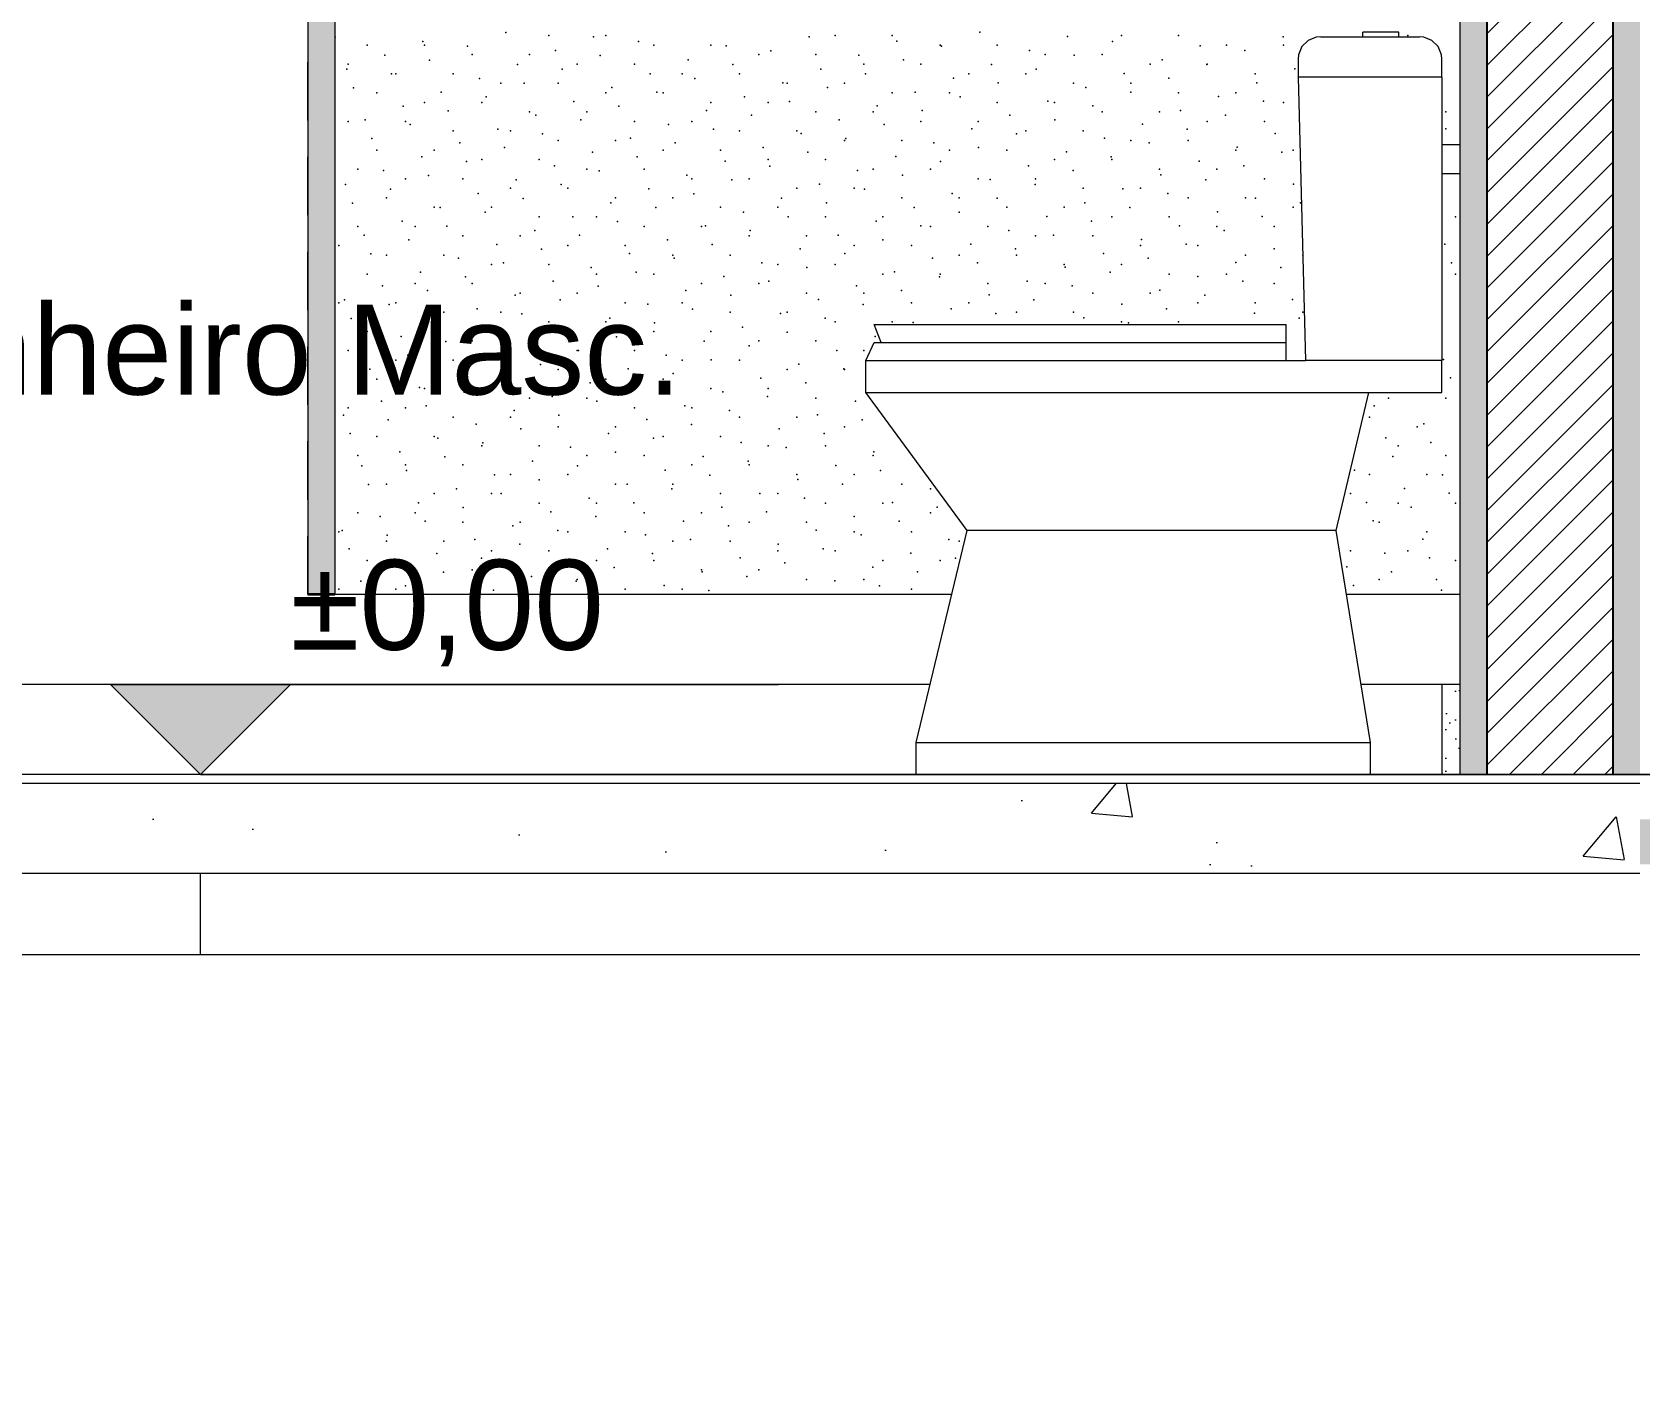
# Model space of a CAD drawing. Header units: metres. Extents: x -1783 to 21505, y -57 to 13660.
# Drawn here: x 17867.5 to 18046.1, y 7243.5 to 7394.4 of the extents above; entities that cross this region are included whole.
import ezdxf

# ---------------------------------------------------------------- set-up
doc = ezdxf.new("R2010")
doc.units = ezdxf.units.M
doc.header["$MEASUREMENT"] = 0
for name, color, linetype, lineweight in [('01_A Corte AA_1_0_Caneta_No__1', 7, 'Continuous', 35), ('01_A Corte AA_1_LAJES.EST_Caneta_No__241', 7, 'Continuous', 13), ('01_A Corte AA_1_LAJES.EST_Caneta_No__4', 7, 'Continuous', 20), ('01_A Corte AA_1_LAJES.EST_Caneta_No__7', 7, 'Continuous', 13), ('01_A Corte AA_1_PAREDE CONSTRUIR_Caneta_No__241', 7, 'Continuous', 13), ('01_A Corte AA_1_PAREDE CONSTRUIR_Caneta_No__3', 7, 'Continuous', 25), ('01_A Corte AA_1_PAREDE.ARQ_Caneta_No__1', 7, 'Continuous', 35), ('01_A Corte AA_1_PAREDE.ARQ_Caneta_No__241', 7, 'Continuous', 13), ('01_A Corte AA_1_PISO - Rodapé_Caneta_No__11', 7, 'Continuous', 5)]:
    doc.layers.add(name, color=color, linetype=linetype, lineweight=lineweight)
for name, color, linetype, lineweight, true_color in [('01_A Corte AA_1_LAJES.EST_Caneta_No__16', 7, 'Continuous', 0, 0xc9c9c9), ('01_A Corte AA_1_LAJES.EST_Caneta_No__254', 7, 'Continuous', 0, 0xd1c9ad), ('01_A Corte AA_1_LAJES.EST_Caneta_No__95', 7, 'Continuous', 0, 0xaeaeae), ('01_A Corte AA_1_LAJES.EST_Caneta_No__97', 7, 'Continuous', 5, 0x6b6b6b), ('01_A Corte AA_1_LOUCAS-METAIS.ARQ_Caneta_No__13', 7, 'Continuous', 0, 0xaaaaaa), ('01_A Corte AA_1_PAREDE.ARQ_Caneta_No__97', 7, 'Continuous', 5, 0x6b6b6b), ('01_A Corte AA_1_PISO - Rodapé_Caneta_No__97', 7, 'Continuous', 5, 0x6b6b6b)]:
    doc.layers.add(name, color=color, linetype=linetype, lineweight=lineweight, true_color=true_color)
for name, color, linetype in [('01_A Corte AA_1_PAREDE CONSTRUIR', 7, 'Continuous'), ('cotas', 7, 'Continuous'), ('COTAS EXECUTIVO.EXEC', 7, 'Continuous')]:
    doc.layers.add(name, color=color, linetype=linetype)
doc.styles.add('GENERATED_STYLE_1', font='arial.ttf')
pattern_1 = [(45, (22447.5286, 7316.9294), (-1.5909903, 1.5909903), [0, -1.5, 0, -2.25]), (110, (22452.5286, 7316.9294), (2.1143084, 0.7695453), [0, -1.1, 0, -1.9])]

msp = doc.modelspace()

# ---------------------------------------------------------------- hatches: boundary and pattern name
at = {"layer": '01_A Corte AA_1_LAJES.EST_Caneta_No__254', "linetype": 'Continuous', "lineweight": 0, "true_color": 0xd1c9ad}
h = msp.add_hatch(dxfattribs=at)
h.set_pattern_fill('HAIE_OD_0001', color=9, scale=100, style=0, pattern_type=2)
h.set_pattern_definition([(45, (22447.529, 7361.93), (-15.9099, 15.9099), [0, -15, 0, -22.5]), (110, (22497.529, 7361.93), (21.14308, 7.69545), [0, -11, 0, -19])])
h.paths.add_polyline_path([(17395.959, 7310.929), (18046.125, 7310.929), (18046.125, 7311.929), (17395.959, 7311.929)])
at = {"layer": '01_A Corte AA_1_LAJES.EST_Caneta_No__95', "linetype": 'Continuous', "lineweight": 0, "true_color": 0xaeaeae}
msp.add_hatch(color=253, dxfattribs=at).paths.add_polyline_path([(18046.125, 7306.929), (18046.125, 7301.929), (18146.129, 7301.929), (18146.129, 7306.929)])
at = {"layer": '01_A Corte AA_1_LAJES.EST_Caneta_No__97', "linetype": 'Continuous', "lineweight": 5, "true_color": 0x6b6b6b}
h = msp.add_hatch(dxfattribs=at)
h.set_pattern_fill('AR_CONC_0001', color=251, scale=100, style=0, pattern_type=2)
h.set_pattern_definition([(50, (22447.53, 7311.93), (-54.6554, 4.78173), [5.715, -62.865]), (355, (22447.53, 7311.93), (-10.573, 57.31705), [4.572, -50.2922]), (100.4514, (22452.083, 7311.53), (44.0824, 52.5353), [4.857, -53.4271]), (46.1842, (22447.53, 7327.17), (-81.3237, 12.6127), [8.5725, -94.2975]), (96.6356, (22454.306, 7326.12), (71.2212, 74.2278), [7.2855, -80.1407]), (351.1842, (22447.53, 7327.17), (71.2212, 74.2278), [6.858, -75.4379]), (21, (22455.15, 7323.36), (-45.4843, 30.67956), [5.715, -62.865]), (326, (22455.15, 7323.36), (18.5406, 55.2564), [4.572, -50.292]), (71.4514, (22458.94, 7320.803), (64.0249, 24.57683), [4.857, -53.427]), (37.5, (22447.529, 7311.93), (0.92658, 25.36651), [0, -49.6824, 0, -51.054, 0, -50.4825]), (7.5, (22447.53, 7311.93), (20.0459, 30.05417), [0, -29.1084, 0, -48.5394, 0, -19.2405]), (327.5, (22430.536, 7311.93), (-40.67718, 1.71862), [0, -19.05, 0, -59.436, 0, -78.867]), (317.5, (22422.916, 7311.93), (44.43875, 7.62795), [0, -24.765, 0, -39.4716, 0, -56.007])])
h.paths.add_polyline_path([(17395.959, 7300.929), (18046.125, 7300.929), (18046.125, 7310.929), (17395.959, 7310.929)])
at = {"layer": '01_A Corte AA_1_PAREDE CONSTRUIR', "linetype": 'Continuous', "lineweight": 0, "true_color": 0xffffff}
for points in [[(18026.125, 7636.929), (18026.125, 7311.929), (18029.125, 7311.929), (18029.125, 7636.929)], [(18043.125, 7311.929), (18046.125, 7311.929), (18046.125, 7636.929), (18043.125, 7636.929)]]:
    msp.add_hatch(color=7, dxfattribs=at).paths.add_polyline_path(points)
at = {"layer": '01_A Corte AA_1_PAREDE CONSTRUIR', "linetype": 'Continuous', "lineweight": 0, "true_color": 0x000000}
h = msp.add_hatch(dxfattribs=at)
h.set_pattern_fill('COMMON_BRICK_0001', color=18, scale=100, style=0, pattern_type=2)
h.set_pattern_definition([(45, (22447.5286, 7311.9294), (-1.767767, 1.767767), [])])
h.paths.add_polyline_path([(18029.125, 7636.929), (18029.125, 7311.929), (18043.125, 7311.929), (18043.125, 7636.929)])
at = {"layer": '01_A Corte AA_1_PAREDE.ARQ_Caneta_No__97', "linetype": 'Continuous', "lineweight": 5, "true_color": 0x6b6b6b}
h = msp.add_hatch(dxfattribs=at)
h.set_pattern_fill('CUT_STONE_0001', color=251, scale=100, style=0, pattern_type=2)
h.set_pattern_definition(pattern_1)
h.paths.add_polyline_path([(17901.125, 7511.929), (17898.125, 7511.929), (17898.125, 7331.929), (17901.125, 7331.929)])
at = {"layer": '01_A Corte AA_1_PISO - Rodapé_Caneta_No__97', "linetype": 'Continuous', "lineweight": 5, "true_color": 0x6b6b6b}
h = msp.add_hatch(dxfattribs=at)
h.set_pattern_fill('CUT_STONE_0001', color=251, scale=100, style=0, pattern_type=2)
h.set_pattern_definition(pattern_1)
h.paths.add_polyline_path([(18026.125, 7321.929), (18024.125, 7321.929), (18024.125, 7311.929), (18026.125, 7311.929)])
at = {"layer": 'cotas'}
h = msp.add_hatch(color=7, dxfattribs=at)
h.dxf.hatch_style = 1
h.paths.add_polyline_path([(21504.961, 13659.963), (10304.961, 13659.963), (10304.961, 5739.963), (21504.961, 5739.963)])
h.paths.add_polyline_path([(10571.627, 13593.296), (21371.627, 13593.296), (21371.627, 5806.63), (10571.627, 5806.63)], flags=16)
at = {"layer": 'COTAS EXECUTIVO.EXEC', "linetype": 'Continuous', "lineweight": 13, "ltscale": 1000}
msp.add_hatch(color=256, dxfattribs=at).paths.add_polyline_path([(17886.178, 7311.929), (17896.178, 7321.929), (17876.178, 7321.929)])

# ---------------------------------------------------------------- linework, layer by layer
at = {"layer": '01_A Corte AA_1_LAJES.EST_Caneta_No__16', "color": 9, "linetype": 'Continuous', "lineweight": 0, "ltscale": 1000, "true_color": 0xc9c9c9}
msp.add_line((17066.125, 7291.929), (17886.169, 7291.929), dxfattribs=at)
at = {"layer": '01_A Corte AA_1_LAJES.EST_Caneta_No__241', "color": 7, "linetype": 'Continuous', "lineweight": 13, "ltscale": 1000}
for q in [(17886.169, 7300.929), (18046.125, 7291.929)]:
    msp.add_line((17886.169, 7291.929), q, dxfattribs=at)
at = {"layer": '01_A Corte AA_1_LAJES.EST_Caneta_No__4', "color": 7, "linetype": 'Continuous', "lineweight": 20, "ltscale": 1000}
msp.add_line((18046.125, 7300.929), (17395.959, 7300.929), dxfattribs=at)
at = {"layer": '01_A Corte AA_1_LAJES.EST_Caneta_No__7', "color": 7, "linetype": 'Continuous', "lineweight": 13, "ltscale": 1000}
for p, q in [((18046.125, 7310.929), (17395.959, 7310.929)), ((18024.125, 7311.929), (17718.292, 7311.929))]:
    msp.add_line(p, q, dxfattribs=at)
at = {"layer": '01_A Corte AA_1_LAJES.EST_Caneta_No__7', "color": 7, "linetype": 'Continuous', "lineweight": 13, "ltscale": 1000, "flags": 128}
msp.add_lwpolyline([(18046.125, 7311.929), (18043.125, 7311.929), (18029.125, 7311.929), (18026.125, 7311.929), (18024.125, 7311.929)], dxfattribs=at)
at = {"layer": '01_A Corte AA_1_LOUCAS-METAIS.ARQ_Caneta_No__13', "color": 253, "linetype": 'Continuous', "lineweight": 0, "ltscale": 1000, "true_color": 0xaaaaaa}
for p, q in [((18015.477, 7394.429), (18015.325, 7394.429)), ((18015.325, 7393.929), (18015.325, 7394.429)), ((18015.911, 7394.429), (18015.477, 7394.429)), ((18016.56, 7394.429), (18015.911, 7394.429)), ((18017.325, 7394.429), (18016.56, 7394.429)), ((18018.091, 7394.429), (18017.325, 7394.429)), ((18018.739, 7394.429), (18018.091, 7394.429)), ((18019.173, 7394.429), (18018.739, 7394.429)), ((18019.325, 7394.429), (18019.173, 7394.429)), ((18019.325, 7393.929), (18019.325, 7394.429)), ((18008.582, 7392.818), (18008.208, 7391.917)), ((18008.582, 7392.818), (18008.581, 7392.818)), ((18009.271, 7393.508), (18008.582, 7392.818)), ((18010.172, 7393.881), (18009.271, 7393.508)), ((18009.271, 7393.508), (18009.271, 7393.508)), ((18010.66, 7393.929), (18010.172, 7393.881)), ((18010.172, 7393.881), (18010.172, 7393.881)), ((18010.66, 7393.929), (18010.89, 7393.929)), ((18010.89, 7393.929), (18011.319, 7393.929)), ((18011.319, 7393.929), (18011.91, 7393.929)), ((18011.91, 7393.929), (18012.813, 7393.929)), ((18012.813, 7393.929), (18020.879, 7393.929)), ((18020.879, 7393.929), (18021.298, 7393.929)), ((18021.298, 7393.929), (18021.444, 7393.929)), ((18021.444, 7393.929), (18021.542, 7393.929)), ((18021.542, 7393.929), (18021.625, 7393.929)), ((18022.113, 7393.881), (18021.625, 7393.929)), ((18023.014, 7393.508), (18022.113, 7393.881)), ((18023.704, 7392.818), (18023.014, 7393.508)), ((18024.077, 7391.917), (18023.704, 7392.818)), ((18008.208, 7391.917), (18008.16, 7391.429)), ((18008.16, 7391.429), (18008.16, 7389.429)), ((18024.125, 7391.429), (18024.077, 7391.917)), ((18024.125, 7389.429), (18024.125, 7391.429)), ((18008.16, 7389.429), (18008.979, 7357.929)), ((18008.651, 7389.429), (18008.16, 7389.429)), ((18009.645, 7389.429), (18008.651, 7389.429)), ((18011.016, 7389.429), (18009.645, 7389.429)), ((18012.588, 7389.429), (18011.016, 7389.429)), ((18021.125, 7389.429), (18012.588, 7389.429)), ((18022.273, 7389.429), (18021.125, 7389.429)), ((18023.247, 7389.429), (18022.273, 7389.429)), ((18023.897, 7389.429), (18023.247, 7389.429)), ((18024.125, 7389.429), (18023.897, 7389.429)), ((18024.125, 7389.429), (18024.125, 7357.929)), ((18024.125, 7381.929), (18026.125, 7381.929)), ((18024.125, 7378.729), (18026.125, 7378.729)), ((17961.029, 7361.929), (17961.712, 7361.929)), ((17961.829, 7359.929), (17961.029, 7361.929)), ((17961.712, 7361.929), (17963.708, 7361.929)), ((17963.708, 7361.929), (17966.865, 7361.929)), ((17966.865, 7361.929), (17970.941, 7361.929)), ((17970.941, 7361.929), (17975.236, 7361.929)), ((17975.236, 7361.929), (17979.736, 7361.929)), ((17979.736, 7361.929), (17984.352, 7361.929)), ((17984.352, 7361.929), (17988.991, 7361.929)), ((17988.991, 7361.929), (17993.847, 7361.929)), ((17993.847, 7361.929), (17998.574, 7361.929)), ((17998.574, 7361.929), (18003.105, 7361.929)), ((18003.105, 7361.929), (18006.832, 7361.929)), ((18006.832, 7359.929), (18006.832, 7361.929)), ((17960.125, 7357.929), (17961.029, 7359.929)), ((17961.029, 7359.929), (17961.712, 7359.929)), ((17961.712, 7359.929), (17963.708, 7359.929)), ((17963.708, 7359.929), (17966.865, 7359.929)), ((17966.865, 7359.929), (17970.941, 7359.929)), ((17970.941, 7359.929), (17975.236, 7359.929)), ((17975.236, 7359.929), (17979.736, 7359.929)), ((17979.736, 7359.929), (17984.352, 7359.929)), ((17984.352, 7359.929), (17988.991, 7359.929)), ((17988.991, 7359.929), (17993.847, 7359.929)), ((17993.847, 7359.929), (17998.574, 7359.929)), ((17998.574, 7359.929), (18003.105, 7359.929)), ((18003.105, 7359.929), (18006.832, 7359.929)), ((18006.832, 7357.929), (18006.832, 7359.929)), ((17960.125, 7357.929), (17960.843, 7357.929)), ((17960.125, 7354.391), (17960.125, 7357.929)), ((17960.843, 7357.929), (17962.94, 7357.929)), ((17962.94, 7357.929), (17966.257, 7357.929)), ((17966.257, 7357.929), (17970.54, 7357.929)), ((17970.54, 7357.929), (17974.953, 7357.929)), ((17974.953, 7357.929), (17979.577, 7357.929)), ((17979.577, 7357.929), (17984.32, 7357.929)), ((17984.32, 7357.929), (17989.087, 7357.929)), ((17989.087, 7357.929), (18008.979, 7357.929)), ((18009.444, 7357.929), (18008.979, 7357.929)), ((18010.388, 7357.929), (18009.444, 7357.929)), ((18011.688, 7357.929), (18010.388, 7357.929)), ((18013.18, 7357.929), (18011.688, 7357.929)), ((18021.279, 7357.929), (18013.18, 7357.929)), ((18022.368, 7357.929), (18021.279, 7357.929)), ((18023.292, 7357.929), (18022.368, 7357.929)), ((18023.909, 7357.929), (18023.292, 7357.929)), ((18024.125, 7357.929), (18023.909, 7357.929)), ((18024.125, 7354.391), (18024.125, 7357.929)), ((17960.125, 7354.391), (17960.843, 7354.391)), ((17971.379, 7339.058), (17960.125, 7354.391)), ((17960.843, 7354.391), (17962.94, 7354.391)), ((17962.94, 7354.391), (17966.257, 7354.391)), ((17966.257, 7354.391), (17970.54, 7354.391)), ((17970.54, 7354.391), (17974.953, 7354.391)), ((17974.953, 7354.391), (17979.577, 7354.391)), ((17979.577, 7354.391), (17984.32, 7354.391)), ((17984.32, 7354.391), (17989.087, 7354.391)), ((17989.087, 7354.391), (18024.125, 7354.391)), ((18012.39, 7339.058), (18016.024, 7354.391)), ((17965.692, 7315.468), (17971.379, 7339.058)), ((17971.666, 7339.058), (17971.379, 7339.058)), ((17972.504, 7339.058), (17971.666, 7339.058)), ((17973.829, 7339.058), (17972.504, 7339.058)), ((17975.54, 7339.058), (17973.829, 7339.058)), ((17978.478, 7339.058), (17975.54, 7339.058)), ((17981.556, 7339.058), (17978.478, 7339.058)), ((17984.714, 7339.058), (17981.556, 7339.058)), ((17987.888, 7339.058), (17984.714, 7339.058)), ((17993.169, 7339.058), (17987.888, 7339.058)), ((17998.416, 7339.058), (17993.169, 7339.058)), ((18003.618, 7339.058), (17998.416, 7339.058)), ((18008.765, 7339.058), (18003.618, 7339.058)), ((18010.22, 7339.058), (18008.765, 7339.058)), ((18011.382, 7339.058), (18010.22, 7339.058)), ((18012.131, 7339.058), (18011.382, 7339.058)), ((18012.39, 7339.058), (18012.131, 7339.058)), ((18016.187, 7315.468), (18012.39, 7339.058)), ((17965.692, 7315.468), (17966.196, 7315.468)), ((17965.692, 7311.929), (17965.692, 7315.468)), ((17966.196, 7315.468), (17967.671, 7315.468)), ((17967.671, 7315.468), (17970.003, 7315.468)), ((17970.003, 7315.468), (17973.013, 7315.468)), ((17973.013, 7315.468), (17976.696, 7315.468)), ((17976.696, 7315.468), (17980.556, 7315.468)), ((17980.556, 7315.468), (17984.515, 7315.468)), ((17984.515, 7315.468), (17988.494, 7315.468)), ((17988.494, 7315.468), (17993.348, 7315.468)), ((17993.348, 7315.468), (17998.176, 7315.468)), ((17998.176, 7315.468), (18002.969, 7315.468)), ((18002.969, 7315.468), (18007.722, 7315.468)), ((18007.722, 7315.468), (18011.11, 7315.468)), ((18011.11, 7315.468), (18013.826, 7315.468)), ((18013.826, 7315.468), (18015.581, 7315.468)), ((18015.581, 7315.468), (18016.187, 7315.468)), ((18016.187, 7311.929), (18016.187, 7315.468))]:
    msp.add_line(p, q, dxfattribs=at)
at = {"layer": '01_A Corte AA_1_PAREDE CONSTRUIR_Caneta_No__241', "color": 7, "linetype": 'Continuous', "lineweight": 13, "ltscale": 1000}
for p, q in [((18026.125, 7626.929), (18026.125, 7321.929)), ((18026.125, 7321.929), (18026.125, 7311.929))]:
    msp.add_line(p, q, dxfattribs=at)
at = {"layer": '01_A Corte AA_1_PAREDE CONSTRUIR_Caneta_No__3', "color": 7, "linetype": 'Continuous', "lineweight": 25, "ltscale": 1000}
for p, q in [((18029.125, 7636.929), (18029.125, 7311.929)), ((18043.125, 7636.929), (18043.125, 7311.929))]:
    msp.add_line(p, q, dxfattribs=at)
at = {"layer": '01_A Corte AA_1_PAREDE.ARQ_Caneta_No__1', "color": 7, "linetype": 'Continuous', "lineweight": 35, "ltscale": 1000}
msp.add_line((17901.125, 7331.929), (17898.125, 7331.929), dxfattribs=at)
at = {"layer": '01_A Corte AA_1_PAREDE.ARQ_Caneta_No__241', "color": 7, "linetype": 'Continuous', "lineweight": 13, "ltscale": 1000}
for p, q in [((17898.125, 7511.929), (17898.125, 7331.929)), ((17901.125, 7511.929), (17901.125, 7331.929)), ((17969.661, 7331.929), (17901.125, 7331.929)), ((18026.125, 7331.929), (18013.537, 7331.929))]:
    msp.add_line(p, q, dxfattribs=at)
at = {"layer": '01_A Corte AA_1_PAREDE.ARQ_Caneta_No__97', "color": 251, "linetype": 'Continuous', "lineweight": 5, "ltscale": 1000, "true_color": 0x6b6b6b}
for p, q in [((17898.115, 7384.624), (17898.115, 7391.109)), ((17898.115, 7374.085), (17898.115, 7380.57)), ((17898.115, 7363.546), (17898.115, 7370.031)), ((17898.115, 7353.007), (17898.115, 7359.493)), ((17898.115, 7342.468), (17898.115, 7348.954)), ((17898.115, 7331.929), (17898.115, 7338.415))]:
    msp.add_line(p, q, dxfattribs=at)
for p in [(17920.099, 7394.408), (17972.77, 7394.424), (17901.132, 7393.89), (17904.721, 7392.994), (17910.889, 7393.397), (17911.085, 7392.994), (17915.87, 7392.869), (17924.874, 7394.054), (17929.856, 7393.915), (17931.238, 7394.054), (17934.837, 7393.387), (17936.541, 7392.994), (17942.905, 7392.994), (17944.594, 7392.895), (17953.804, 7393.905), (17956.693, 7394.054), (17963.057, 7394.054), (17963.56, 7393.413), (17968.361, 7392.994), (17968.542, 7392.885), (17974.725, 7392.994), (17982.527, 7393.931), (17987.508, 7393.403), (17988.513, 7394.054), (17994.877, 7394.054), (17997.265, 7392.91), (18000.181, 7392.994), (18006.475, 7393.921), (18006.545, 7392.994), (18020.333, 7394.054), (17902.6, 7390.872), (17906.661, 7391.858), (17911.642, 7391.33), (17916.388, 7391.933), (17921.399, 7390.837), (17922.752, 7391.933), (17925.627, 7392.376), (17928.056, 7390.872), (17930.608, 7391.848), (17934.42, 7390.872), (17940.365, 7391.355), (17945.346, 7390.827), (17948.208, 7391.933), (17949.575, 7392.366), (17954.572, 7391.933), (17959.332, 7391.874), (17959.875, 7390.872), (17964.313, 7391.345), (17966.239, 7390.872), (17974.07, 7390.853), (17978.298, 7392.392), (17980.028, 7391.933), (17983.279, 7391.864), (17986.392, 7391.933), (17991.695, 7390.872), (17993.036, 7391.371), (17998.017, 7390.843), (17998.059, 7390.872), (18002.246, 7392.382), (17902.432, 7390.319), (17907.413, 7389.791), (17907.903, 7389.812), (17914.267, 7389.812), (17917.17, 7389.298), (17926.38, 7390.309), (17936.137, 7389.816), (17939.723, 7389.812), (17941.118, 7389.288), (17946.087, 7389.812), (17955.103, 7390.335), (17960.084, 7389.806), (17969.841, 7389.314), (17971.543, 7389.812), (17977.907, 7389.812), (17979.051, 7390.325), (17988.808, 7389.832), (17993.789, 7389.304), (18003.363, 7389.812), (18007.774, 7390.35), (17903.185, 7388.252), (17905.782, 7387.69), (17912.941, 7387.759), (17917.922, 7387.231), (17919.57, 7388.751), (17922.151, 7388.77), (17925.934, 7388.751), (17931.238, 7387.69), (17931.908, 7388.277), (17936.889, 7387.749), (17937.602, 7387.69), (17946.646, 7387.256), (17950.875, 7388.796), (17951.39, 7388.751), (17955.856, 7388.267), (17957.754, 7388.751), (17963.057, 7387.69), (17965.613, 7387.775), (17969.421, 7387.69), (17970.594, 7387.246), (17974.822, 7388.785), (17983.21, 7388.751), (17984.579, 7388.293), (17989.56, 7387.765), (17989.574, 7388.751), (17994.877, 7387.69), (17999.317, 7387.272), (18001.241, 7387.69), (18003.546, 7388.811), (17908.713, 7386.22), (17911.085, 7386.63), (17913.694, 7385.692), (17917.449, 7386.63), (17922.752, 7385.569), (17927.679, 7386.738), (17929.116, 7385.569), (17932.66, 7386.21), (17942.417, 7385.717), (17942.905, 7386.63), (17949.269, 7386.63), (17951.627, 7386.728), (17954.572, 7385.569), (17960.936, 7385.569), (17961.384, 7386.236), (17966.365, 7385.707), (17974.725, 7386.63), (17980.351, 7386.754), (17981.089, 7386.63), (17985.332, 7386.226), (17986.392, 7385.569), (17992.756, 7385.569), (17995.089, 7385.733), (18004.298, 7386.744), (18006.545, 7386.63), (18024.576, 7385.569), (17902.6, 7384.508), (17904.484, 7384.681), (17908.964, 7384.508), (17909.465, 7384.153), (17919.222, 7383.66), (17923.451, 7385.199), (17928.432, 7384.671), (17934.42, 7384.508), (17938.189, 7384.178), (17940.784, 7384.508), (17943.17, 7383.65), (17947.398, 7385.189), (17957.155, 7384.696), (17962.136, 7384.168), (17966.239, 7384.508), (17971.893, 7383.676), (17972.603, 7384.508), (17976.122, 7385.215), (17981.103, 7384.686), (17990.86, 7384.194), (17995.841, 7383.666), (17998.059, 7384.508), (18000.07, 7385.205), (18004.423, 7384.508), (18024.564, 7383.691), (17905.237, 7382.614), (17914.267, 7383.448), (17914.994, 7382.121), (17920.631, 7383.448), (17924.203, 7383.132), (17925.934, 7382.387), (17932.298, 7382.387), (17933.96, 7382.639), (17938.941, 7382.111), (17946.087, 7383.448), (17952.451, 7383.448), (17952.927, 7383.157), (17957.754, 7382.387), (17957.908, 7382.629), (17964.118, 7382.387), (17967.665, 7382.136), (17976.874, 7383.147), (17977.907, 7383.448), (17984.271, 7383.448), (17986.631, 7382.655), (17989.574, 7382.387), (17991.612, 7382.126), (17995.938, 7382.387), (18005.598, 7383.173), (17905.782, 7381.326), (17910.765, 7380.582), (17912.146, 7381.326), (17915.746, 7380.054), (17917.449, 7380.266), (17919.975, 7381.593), (17923.813, 7380.266), (17929.732, 7381.1), (17934.713, 7380.572), (17937.602, 7381.326), (17943.966, 7381.326), (17944.47, 7380.079), (17948.698, 7381.618), (17949.269, 7380.266), (17953.679, 7381.09), (17955.633, 7380.266), (17963.436, 7380.597), (17968.417, 7380.069), (17969.421, 7381.326), (17972.646, 7381.608), (17975.785, 7381.326), (17981.089, 7380.266), (17982.403, 7381.116), (17987.384, 7380.587), (17987.453, 7380.266), (17997.141, 7380.095), (18001.241, 7381.326), (18001.369, 7381.634), (18006.35, 7381.106), (18007.605, 7381.326), (17903.66, 7379.205), (17906.536, 7379.043), (17911.517, 7378.515), (17925.503, 7379.561), (17929.116, 7379.205), (17930.484, 7379.033), (17935.48, 7379.205), (17940.241, 7378.54), (17949.451, 7379.551), (17959.207, 7379.058), (17960.936, 7379.205), (17964.189, 7378.53), (17967.3, 7379.205), (17978.174, 7379.576), (17983.155, 7379.048), (17992.756, 7379.205), (17992.912, 7378.556), (17999.12, 7379.205), (18002.122, 7379.566), (17902.308, 7377.504), (17907.289, 7376.975), (17908.964, 7378.144), (17915.328, 7378.144), (17917.046, 7376.483), (17920.631, 7377.084), (17921.274, 7378.022), (17926.255, 7377.494), (17926.995, 7377.084), (17936.012, 7377.001), (17940.784, 7378.144), (17940.993, 7376.473), (17945.222, 7378.012), (17947.148, 7378.144), (17952.451, 7377.084), (17954.979, 7377.519), (17958.815, 7377.084), (17959.96, 7376.991), (17969.717, 7376.498), (17972.603, 7378.144), (17973.945, 7378.037), (17978.927, 7377.509), (17978.967, 7378.144), (17984.271, 7377.084), (17988.683, 7377.017), (17990.635, 7377.084), (17993.664, 7376.488), (17997.893, 7378.027), (18004.423, 7378.144), (18007.65, 7377.535), (17903.06, 7375.436), (17906.842, 7376.023), (17912.146, 7374.962), (17912.817, 7374.944), (17918.51, 7374.962), (17922.027, 7375.955), (17931.784, 7375.462), (17932.298, 7376.023), (17936.765, 7374.934), (17938.662, 7376.023), (17943.966, 7374.962), (17950.33, 7374.962), (17950.75, 7375.98), (17955.731, 7375.452), (17964.118, 7376.023), (17965.488, 7374.959), (17970.482, 7376.023), (17974.698, 7375.97), (17975.785, 7374.962), (17982.149, 7374.962), (17984.455, 7375.477), (17989.436, 7374.949), (17995.938, 7376.023), (18002.302, 7376.023), (18003.421, 7375.996), (18007.605, 7374.962), (18008.402, 7375.467), (17908.588, 7373.405), (17913.57, 7372.876), (17917.798, 7374.415), (17923.813, 7373.902), (17927.555, 7373.923), (17930.177, 7373.902), (17932.536, 7373.395), (17942.293, 7372.902), (17946.522, 7374.441), (17951.503, 7373.913), (17955.633, 7373.902), (17961.26, 7373.42), (17961.997, 7373.902), (17966.241, 7372.892), (17970.469, 7374.431), (17980.226, 7373.938), (17985.207, 7373.41), (17987.453, 7373.902), (17993.817, 7373.902), (17994.964, 7372.917), (17999.193, 7374.457), (18004.174, 7373.928), (18025.636, 7373.902), (17903.66, 7372.841), (17904.36, 7371.866), (17909.341, 7371.337), (17910.024, 7372.841), (17915.328, 7371.78), (17921.692, 7371.78), (17923.326, 7372.384), (17928.307, 7371.855), (17935.48, 7372.841), (17938.064, 7371.363), (17941.844, 7372.841), (17947.148, 7371.78), (17947.274, 7372.374), (17953.511, 7371.78), (17957.031, 7371.881), (17962.012, 7371.353), (17967.3, 7372.841), (17973.664, 7372.841), (17975.998, 7372.399), (17978.967, 7371.78), (17980.979, 7371.871), (17985.331, 7371.78), (17990.736, 7371.378), (17999.12, 7372.841), (17999.945, 7372.389), (18005.484, 7372.841), (17901.539, 7370.72), (17905.112, 7369.798), (17906.842, 7369.659), (17913.206, 7369.659), (17914.869, 7369.306), (17919.098, 7370.845), (17924.079, 7370.316), (17926.995, 7370.72), (17933.359, 7370.72), (17933.836, 7369.824), (17938.662, 7369.659), (17943.045, 7370.835), (17945.026, 7369.659), (17952.802, 7370.342), (17957.783, 7369.814), (17958.815, 7370.72), (17965.179, 7370.72), (17967.54, 7369.321), (17970.482, 7369.659), (17971.769, 7370.86), (17976.75, 7370.332), (17976.846, 7369.659), (17986.507, 7369.839), (17990.635, 7370.72), (17991.488, 7369.311), (17995.717, 7370.85), (17996.999, 7370.72), (18002.302, 7369.659), (18005.474, 7370.357), (18008.666, 7369.659), (18024.44, 7370.876), (17904.721, 7367.538), (17910.641, 7367.766), (17918.51, 7368.598), (17919.85, 7368.777), (17924.874, 7368.598), (17929.607, 7368.285), (17930.177, 7367.538), (17934.588, 7367.756), (17936.541, 7367.538), (17938.817, 7369.296), (17948.574, 7368.803), (17950.33, 7368.598), (17953.555, 7368.275), (17956.693, 7368.598), (17961.997, 7367.538), (17963.312, 7367.782), (17968.361, 7367.538), (17972.521, 7368.793), (17982.149, 7368.598), (17982.278, 7368.3), (17987.259, 7367.772), (17988.513, 7368.598), (17993.817, 7367.538), (18000.181, 7367.538), (18001.245, 7368.818), (18006.226, 7368.29), (18025.193, 7368.808), (18025.636, 7367.538), (17906.412, 7366.227), (17910.024, 7366.477), (17915.622, 7367.238), (17916.388, 7366.477), (17925.379, 7366.746), (17930.36, 7366.217), (17941.844, 7366.477), (17944.345, 7367.264), (17948.208, 7366.477), (17949.326, 7366.736), (17959.083, 7366.243), (17968.293, 7367.254), (17973.664, 7366.477), (17978.05, 7366.761), (17980.028, 7366.477), (17983.031, 7366.233), (17992.788, 7365.74), (17997.016, 7367.279), (18001.997, 7366.751), (18005.484, 7366.477), (17901.539, 7364.356), (17902.183, 7364.688), (17907.164, 7364.16), (17907.903, 7364.356), (17911.393, 7365.699), (17921.15, 7365.206), (17921.692, 7365.417), (17926.131, 7364.678), (17928.056, 7365.417), (17933.359, 7364.356), (17935.888, 7364.186), (17939.723, 7364.356), (17940.117, 7365.725), (17945.098, 7365.196), (17953.511, 7365.417), (17954.854, 7364.704), (17959.836, 7364.176), (17959.875, 7365.417), (17964.064, 7365.715), (17965.179, 7364.356), (17971.543, 7364.356), (17973.821, 7365.222), (17978.802, 7364.694), (17985.331, 7365.417), (17988.559, 7364.201), (17991.695, 7365.417), (17996.999, 7364.356), (17997.769, 7365.212), (18003.363, 7364.356), (18007.526, 7364.719), (17902.936, 7362.621), (17913.206, 7363.295), (17916.921, 7363.667), (17919.57, 7363.295), (17921.902, 7363.139), (17924.874, 7362.235), (17931.238, 7362.235), (17931.659, 7362.646), (17940.869, 7363.657), (17945.026, 7363.295), (17950.626, 7363.165), (17951.39, 7363.295), (17955.607, 7362.636), (17956.693, 7362.235), (17963.057, 7362.235), (17969.592, 7363.683), (17974.574, 7363.155), (17976.846, 7363.295), (17983.21, 7363.295), (17984.33, 7362.662), (17988.513, 7362.235), (17993.54, 7363.673), (17994.877, 7362.235), (18003.297, 7363.18), (18008.278, 7362.652), (18008.666, 7363.295), (17904.721, 7361.174), (17908.464, 7360.589), (17911.085, 7361.174), (17912.693, 7362.128), (17917.674, 7361.6), (17927.431, 7361.107), (17932.412, 7360.579), (17936.541, 7361.174), (17936.64, 7362.118), (17942.905, 7361.174), (17946.397, 7361.626), (17951.378, 7361.097), (17961.135, 7360.605), (17965.364, 7362.144), (17989.311, 7362.134), (17902.6, 7359.053), (17904.235, 7359.05), (17913.445, 7360.061), (17916.388, 7360.113), (17922.752, 7360.113), (17923.202, 7359.568), (17928.056, 7359.053), (17928.183, 7359.04), (17934.42, 7359.053), (17942.169, 7360.087), (17947.15, 7359.558), (17948.208, 7360.113), (17954.572, 7360.113), (17956.907, 7359.066), (17959.875, 7359.053), (17904.988, 7356.983), (17907.903, 7357.992), (17909.217, 7358.522), (17914.267, 7357.992), (17918.973, 7358.029), (17919.57, 7356.931), (17923.954, 7357.501), (17925.934, 7356.931), (17933.711, 7357.008), (17937.94, 7358.547), (17939.723, 7357.992), (17942.921, 7358.019), (17946.087, 7357.992), (17951.39, 7356.931), (17952.678, 7357.527), (17957.659, 7356.998), (17957.754, 7356.931), (18024.316, 7358.06), (17905.782, 7355.871), (17914.745, 7356.49), (17919.726, 7355.962), (17929.483, 7355.469), (17931.238, 7355.871), (17937.602, 7355.871), (17938.692, 7356.48), (17948.449, 7355.987), (17953.43, 7355.459), (18025.068, 7355.993), (17906.288, 7353.412), (17910.516, 7354.951), (17911.085, 7354.81), (17915.497, 7354.423), (17917.449, 7354.81), (17922.752, 7353.749), (17925.254, 7353.93), (17929.116, 7353.749), (17930.235, 7353.402), (17934.464, 7354.941), (17942.905, 7354.81), (17944.221, 7354.448), (17949.202, 7353.92), (17949.269, 7354.81), (17954.572, 7353.749), (17958.959, 7353.427), (18018.212, 7353.749), (18024.576, 7353.749), (17902.059, 7351.873), (17902.6, 7352.689), (17908.964, 7352.689), (17911.269, 7352.884), (17914.267, 7351.628), (17920.631, 7351.628), (17921.026, 7352.391), (17926.007, 7351.863), (17934.42, 7352.689), (17939.992, 7352.909), (17940.784, 7352.689), (17944.973, 7352.381), (17946.087, 7351.628), (17952.451, 7351.628), (17954.73, 7351.888), (18016.09, 7351.628), (18016.611, 7352.915), (17902.811, 7349.806), (17907.04, 7351.345), (17916.797, 7350.852), (17921.778, 7350.324), (17925.934, 7350.567), (17931.535, 7349.831), (17932.298, 7350.567), (17935.764, 7351.37), (17940.745, 7350.842), (17950.501, 7350.349), (17955.483, 7349.821), (17957.754, 7350.567), (17959.711, 7351.36), (18021.394, 7350.567), (18022.139, 7350.883), (17905.782, 7349.507), (17912.146, 7349.507), (17912.568, 7349.313), (17917.449, 7348.446), (17917.549, 7348.785), (17923.813, 7348.446), (17927.306, 7348.292), (17936.516, 7349.303), (17937.602, 7349.507), (17943.966, 7349.507), (17946.273, 7348.81), (17949.269, 7348.446), (17951.254, 7348.282), (17955.633, 7348.446), (18017.911, 7349.344), (18019.272, 7348.446), (18022.892, 7348.816), (17903.66, 7347.385), (17904.111, 7346.235), (17908.34, 7347.774), (17908.964, 7346.325), (17913.321, 7347.246), (17915.328, 7346.325), (17923.078, 7346.753), (17928.059, 7346.225), (17929.116, 7347.385), (17932.287, 7347.764), (17935.48, 7347.385), (17940.784, 7346.325), (17942.044, 7347.271), (17947.025, 7346.743), (17947.148, 7346.325), (17956.782, 7346.25), (17960.936, 7347.385), (17961.011, 7347.789), (18018.663, 7347.277), (18024.576, 7347.385), (17909.092, 7345.706), (17918.849, 7345.214), (17920.631, 7345.264), (17923.83, 7344.686), (17926.995, 7345.264), (17937.816, 7345.732), (17942.797, 7345.204), (17952.451, 7345.264), (17952.554, 7344.711), (17958.815, 7345.264), (17961.763, 7345.722), (18014.434, 7345.738), (18016.09, 7345.264), (18022.454, 7345.264), (18024.191, 7345.245), (17904.864, 7344.167), (17906.842, 7344.203), (17912.146, 7343.143), (17914.62, 7343.675), (17918.51, 7343.143), (17919.601, 7343.146), (17929.358, 7342.654), (17932.298, 7344.203), (17933.587, 7344.193), (17938.568, 7343.665), (17938.662, 7344.203), (17943.966, 7343.143), (17948.325, 7343.172), (17950.33, 7343.143), (17953.306, 7342.644), (17957.535, 7344.183), (17964.118, 7344.203), (17967.292, 7343.69), (18013.969, 7343.143), (18019.963, 7343.706), (18024.944, 7343.178), (17903.66, 7341.021), (17910.024, 7341.021), (17910.392, 7342.136), (17915.373, 7341.607), (17923.813, 7342.082), (17925.13, 7341.115), (17930.177, 7342.082), (17934.339, 7342.126), (17935.48, 7341.021), (17941.844, 7341.021), (17944.096, 7341.633), (17949.077, 7341.105), (17955.633, 7342.082), (17961.997, 7342.082), (17963.063, 7342.151), (17967.3, 7341.021), (17968.044, 7341.623), (18015.734, 7342.167), (18019.272, 7342.082), (18020.715, 7341.638), (18025.636, 7342.082), (17901.935, 7339.057), (17906.163, 7340.597), (17911.144, 7340.068), (17915.328, 7339.961), (17920.901, 7339.576), (17921.692, 7339.961), (17925.882, 7339.047), (17930.111, 7340.587), (17939.868, 7340.094), (17944.849, 7339.566), (17947.148, 7339.961), (17953.511, 7339.961), (17954.606, 7339.073), (17958.834, 7340.612), (17963.815, 7340.084), (18016.487, 7340.099), (18017.151, 7339.961), (17901.539, 7338.9), (17906.842, 7337.839), (17906.916, 7338.529), (17913.206, 7337.839), (17916.673, 7338.037), (17921.654, 7337.508), (17926.995, 7338.9), (17933.359, 7338.9), (17935.639, 7338.555), (17938.662, 7337.839), (17940.62, 7338.027), (17945.026, 7337.839), (17950.377, 7337.534), (17958.815, 7338.9), (17959.587, 7338.545), (17965.179, 7338.9), (17969.344, 7338.052), (17970.482, 7337.839), (18022.015, 7338.068), (18022.454, 7338.9), (17902.687, 7336.99), (17904.721, 7335.718), (17912.444, 7336.497), (17917.425, 7335.969), (17918.51, 7336.779), (17924.874, 7336.779), (17927.182, 7335.477), (17930.177, 7335.718), (17931.411, 7337.016), (17936.392, 7336.487), (17936.541, 7335.718), (17946.148, 7335.995), (17950.33, 7336.779), (17951.13, 7335.467), (17955.358, 7337.006), (17956.693, 7336.779), (17961.997, 7335.718), (17965.115, 7336.513), (17968.361, 7335.718), (17970.096, 7335.985), (18013.969, 7336.779), (18017.786, 7336.529), (18020.333, 7336.779), (18022.767, 7336), (18025.636, 7335.718), (17908.215, 7334.958), (17910.024, 7334.657), (17913.196, 7334.43), (17916.388, 7334.657), (17921.692, 7333.597), (17922.953, 7333.938), (17928.056, 7333.597), (17932.163, 7334.948), (17941.844, 7334.657), (17941.92, 7334.456), (17946.901, 7333.927), (17948.208, 7334.657), (17953.511, 7333.597), (17959.875, 7333.597), (17960.886, 7334.974), (17965.868, 7334.446), (18013.558, 7334.989), (18017.151, 7333.597), (18018.539, 7334.461), (18023.515, 7333.597), (17901.539, 7332.536), (17903.987, 7333.419), (17907.903, 7332.536), (17908.968, 7332.891), (17918.725, 7332.398), (17927.934, 7333.409), (17933.359, 7332.536), (17937.691, 7332.917), (17939.723, 7332.536), (17942.672, 7332.388), (17956.658, 7333.435), (17961.639, 7332.907), (17965.179, 7332.536), (18014.31, 7332.922), (18024.067, 7332.429)]:
    msp.add_point(p, dxfattribs=at)
at = {"layer": '01_A Corte AA_1_PISO - Rodapé_Caneta_No__11', "color": 7, "linetype": 'Continuous', "lineweight": 5, "ltscale": 1000}
for p, q in [((17967.25, 7321.929), (17833.569, 7321.929)), ((18024.125, 7321.929), (18015.147, 7321.929)), ((18024.125, 7321.929), (18024.125, 7311.929)), ((18026.125, 7321.929), (18024.125, 7321.929))]:
    msp.add_line(p, q, dxfattribs=at)
at = {"layer": 'COTAS EXECUTIVO.EXEC', "linetype": 'Continuous', "lineweight": 13, "ltscale": 1000}
for p, q in [((17886.178, 7311.929), (17876.178, 7321.929)), ((17876.178, 7321.929), (17896.178, 7321.929)), ((17896.178, 7321.929), (17886.178, 7311.929)), ((17896.178, 7321.929), (17950.397, 7321.929)), ((17886.178, 7311.929), (17878.678, 7311.929)), ((17886.178, 7311.929), (18071.099, 7311.929)), ((18074.9, 7311.929), (17992.385, 7311.929))]:
    msp.add_line(p, q, dxfattribs=at)

# ---------------------------------------------------------------- texts
at = {"layer": '01_A Corte AA_1_0_Caneta_No__1', "color": 7, "linetype": 'Continuous', "lineweight": 35, "insert": (17842.636, 7364.149), "char_height": 10, "attachment_point": 1, "style": 'GENERATED_STYLE_1'}
msp.add_mtext('\\A1;Banheiro Masc.', dxfattribs=at)
at = {"layer": 'COTAS EXECUTIVO.EXEC', "linetype": 'Continuous', "lineweight": 13, "ltscale": 1000, "insert": (17896.178, 7323.929), "char_height": 10, "width": 34.2188, "attachment_point": 7, "style": 'GENERATED_STYLE_1'}
msp.add_mtext('\\A1;±0,00', dxfattribs=at)

doc.saveas('drawing.dxf')
